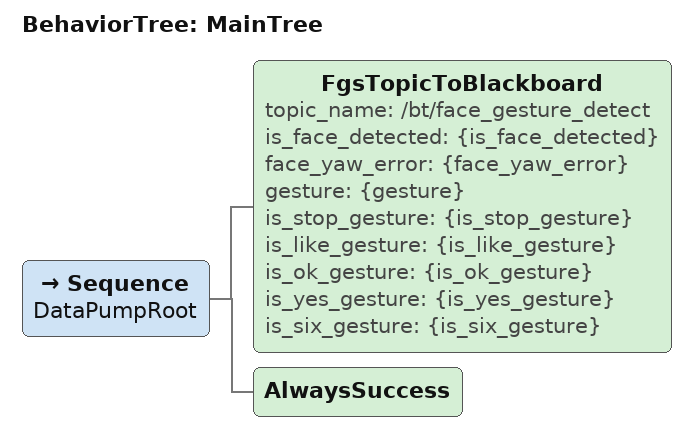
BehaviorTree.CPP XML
<?xml version="1.0" encoding="UTF-8"?>
<root BTCPP_format="4" main_tree_to_execute="MainTree">

  <BehaviorTree ID="MainTree">

    <!--
      This tree exists ONLY to:
        - Spin the BT
        - Tick FgsTopicToBlackboard continuously
        - Verify Blackboard updates & message freshness from tracing
    -->

    <Sequence name="DataPumpRoot">

      <FgsTopicToBlackboard
        topic_name="/bt/face_gesture_detect"
        is_face_detected="{is_face_detected}"
        face_yaw_error="{face_yaw_error}"
        gesture="{gesture}"
        is_stop_gesture="{is_stop_gesture}"
        is_like_gesture="{is_like_gesture}"
        is_ok_gesture="{is_ok_gesture}"
        is_yes_gesture="{is_yes_gesture}"
        is_six_gesture="{is_six_gesture}"
      />

      <!-- Always succeed so the Sequence keeps ticking. The FgsTopicToBlackboard always succeeds anyway. -->
      <AlwaysSuccess/>

    </Sequence>

  </BehaviorTree>

</root>
